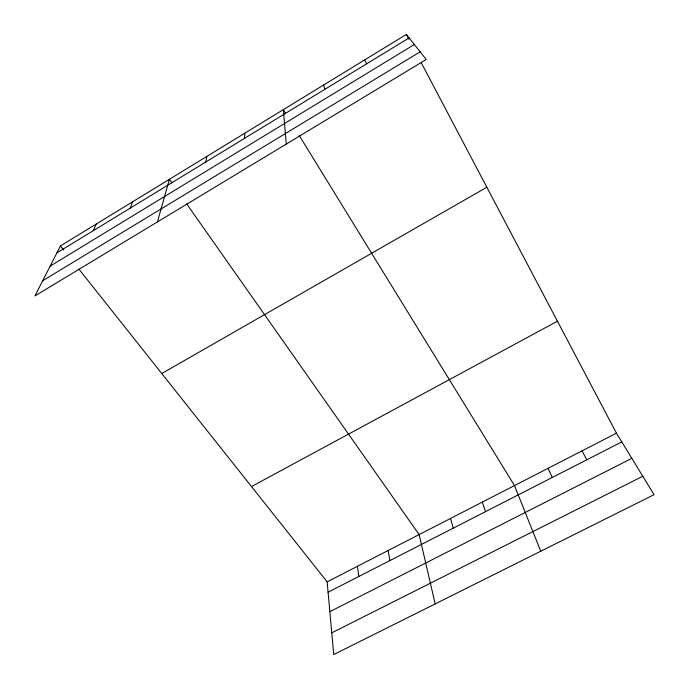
<?xml version="1.0" encoding="UTF-8"?>
<svg xmlns="http://www.w3.org/2000/svg" width="689" height="689" viewBox="0 0 689 689"><rect width="100%" height="100%" fill="white"/><g stroke="black" fill="none" stroke-linecap="round" stroke-linejoin="round"><path stroke-width="1.03" d="M244.474 138.394L244.776 133.218M205.804 161.993L206.795 156.437M157.428 221.918L169.391 179.304L171.862 182.826M130.221 208.13L132.538 201.834M93.291 230.677L96.236 224.037M60.46 245.904L34.95 295.925L426.25 59.487L406.329 34.45L60.46 245.904L63.75 250.055M56.903 252.889L409.085 37.912M50.142 266.135L414.339 44.518M42.701 280.733L420.161 51.839M161.777 373.533L486.847 187.236M251.502 486.555L557.444 321.203M327.154 581.852L616.448 433.183L654.05 494.693L333.717 654.55L327.154 581.852L78.882 269.115M328.085 592.213L621.779 441.907M329.842 611.686L631.83 458.34M331.753 632.846L642.777 476.263M186.71 203.944L419.136 534.578L435.172 603.917M285.547 113.254L283.334 109.646L286.279 144.061M299.405 135.793L514.485 485.581L540.736 551.243M582.033 450.873L586.813 459.804M406.329 34.45L408.818 39.17M421.246 62.751L616.448 433.183M364.67 59.917L366.626 63.836M548.048 468.339L552.294 477.468M482.317 502.109L485.556 511.626M450.537 518.447L453.293 528.136M323.675 84.98L324.846 89.337M388.105 550.52L389.931 560.562M357.453 566.28L358.823 576.478"/></g></svg>
